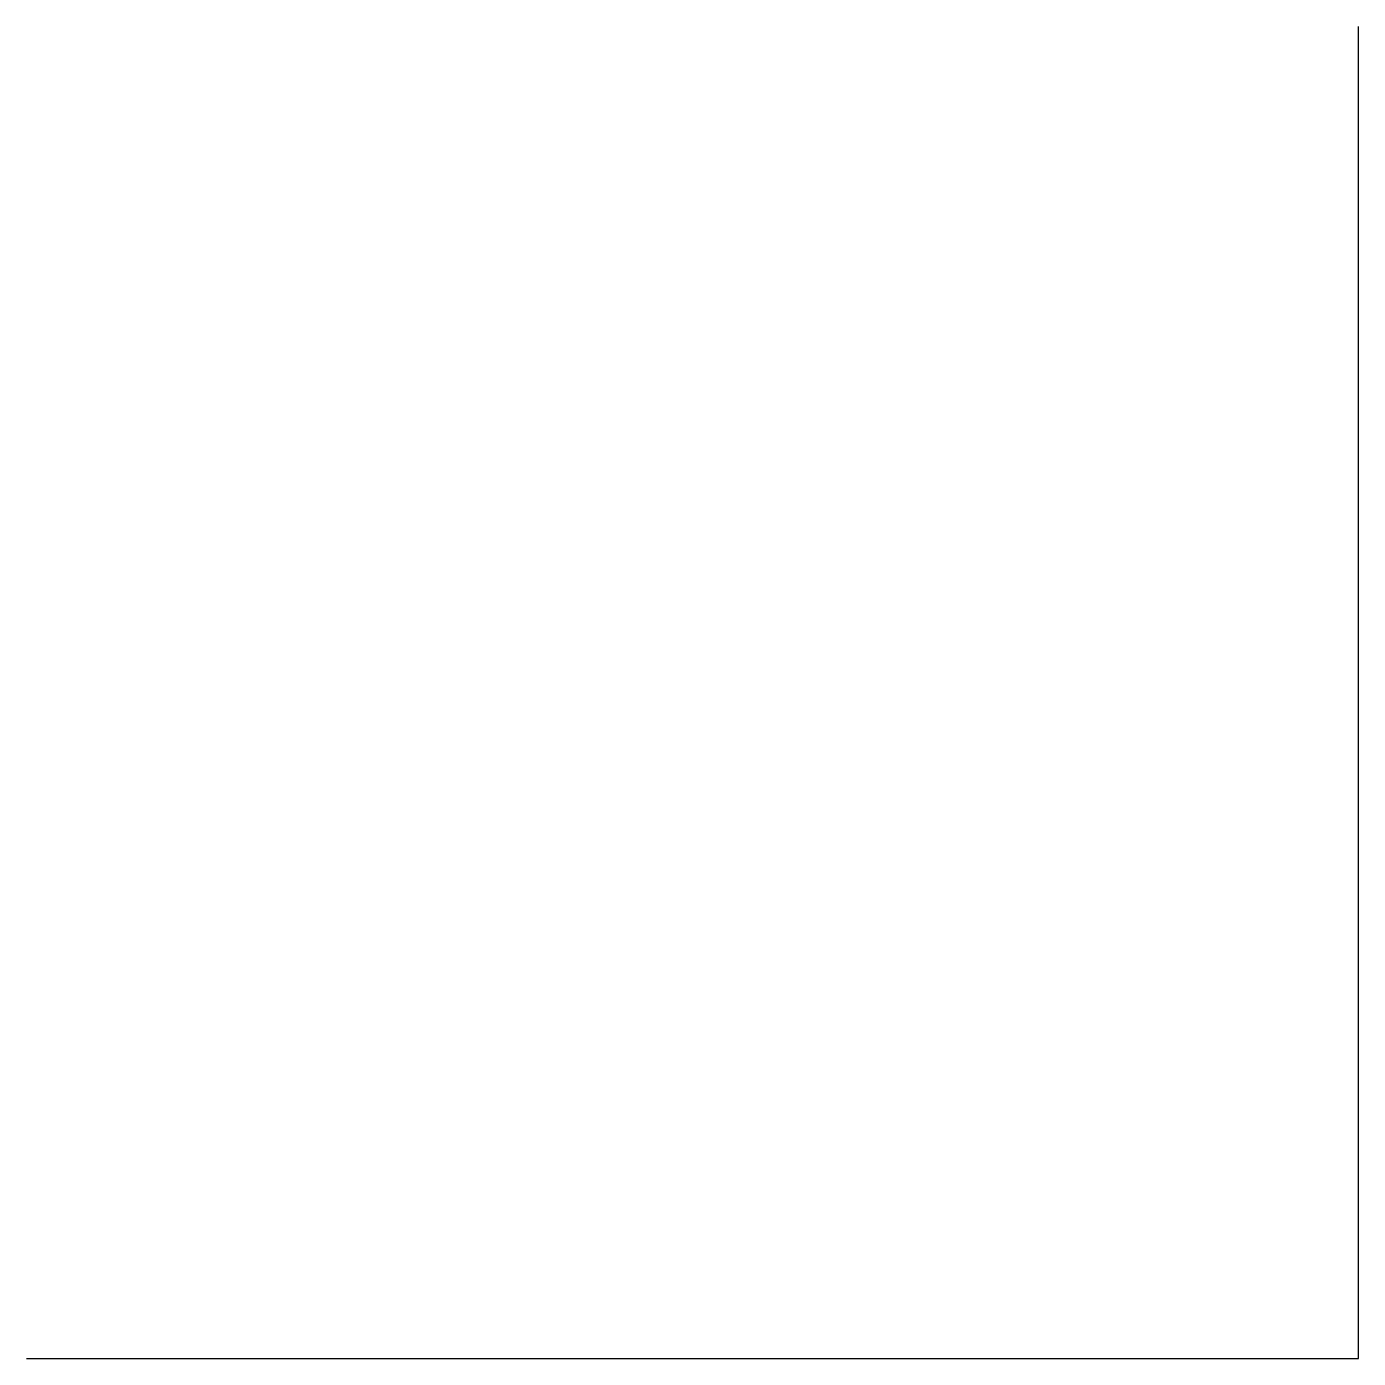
# Model space of a CAD drawing. Header units: metres. Extents: x 0 to 10, y 0 to 10.
import ezdxf

# ---------------------------------------------------------------- set-up
doc = ezdxf.new("R2010")
doc.units = ezdxf.units.M
doc.layers.add('DOORS', color=2, linetype='Continuous')
doc.layers.add('WALLS', color=1, linetype='Continuous')

msp = doc.modelspace()

# ---------------------------------------------------------------- linework, layer by layer
at = {"layer": 'DOORS'}
msp.add_line((10, 0), (10, 10), dxfattribs=at)
at = {"layer": 'WALLS'}
msp.add_line((0, 0), (10, 0), dxfattribs=at)

doc.saveas('drawing.dxf')
